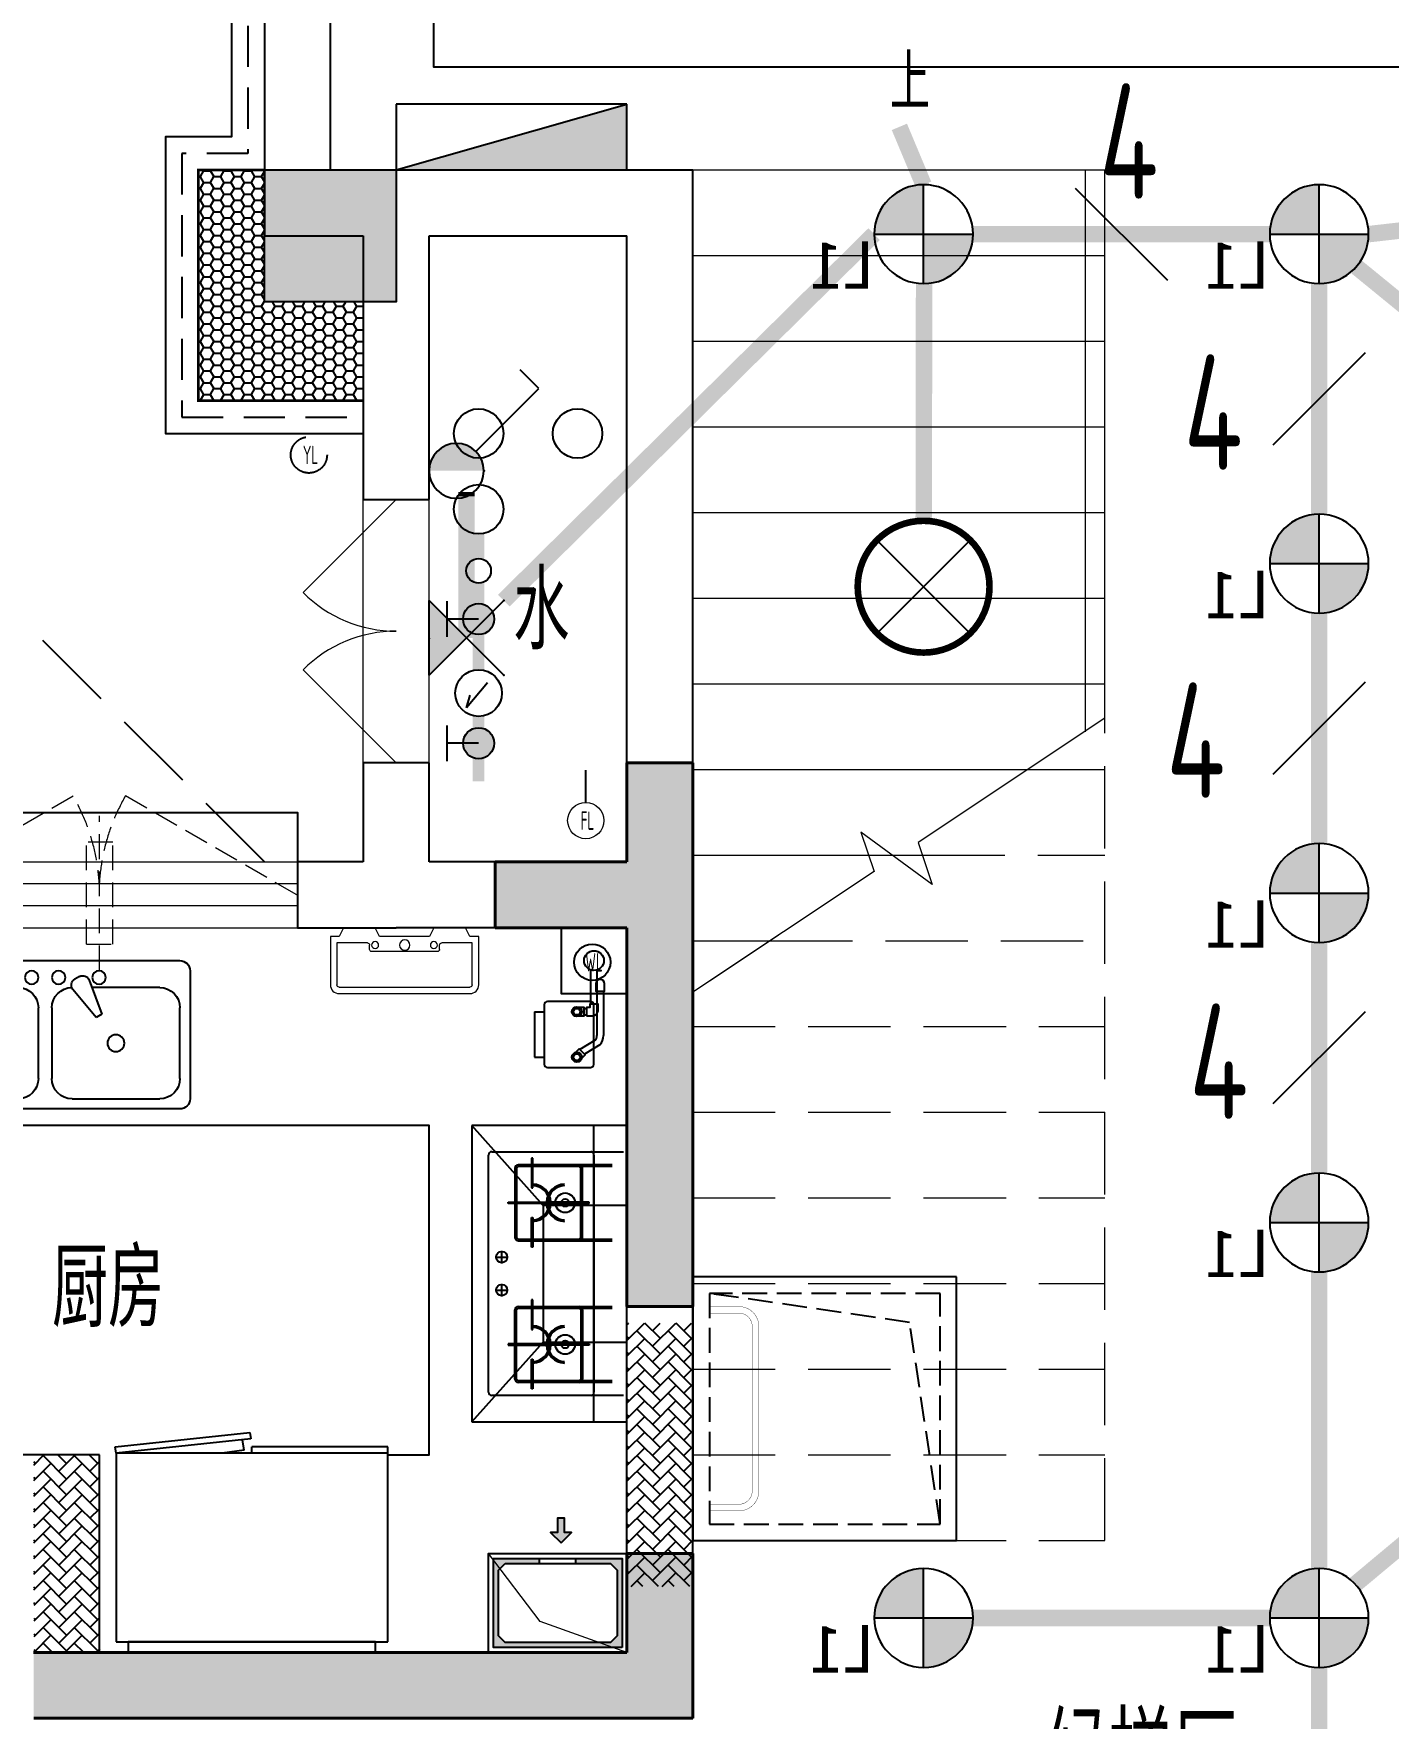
# Model space of a CAD drawing. Extents: x 3753737 to 4713801, y -857380 to 24339.
# Drawn here: x 4503449 to 4507558, y -704234 to -699120 of the extents above; entities that cross this region are included whole.
import ezdxf
from ezdxf.enums import TextEntityAlignment as Align

# ---------------------------------------------------------------- set-up
doc = ezdxf.new("R2010")
doc.units = 0
doc.header["$LTSCALE"] = 1000
doc.header["$MEASUREMENT"] = 0
for name, pattern in [('#P_--_20B1_001_t3$0$DASH', [0.35, 0.25, -0.1]), ('__DASH', [0.35, 0.25, -0.1]), ('DASH', [0.35, 0.25, -0.1]), ('HIDDEN', [0.375, 0.25, -0.125])]:
    doc.linetypes.add(name, pattern=pattern)
doc.layers.get('0').update_dxf_attribs({"linetype": 'CONTINUOUS'})
for name, color, linetype in [('!!电气', 1, 'CONTINUOUS'), ('A-标注', 1, 'CONTINUOUS'), ('AH-FURNITURE', 1, 'CONTINUOUS'), ('DIM-照明', 7, 'CONTINUOUS'), ('E-天花灯具', 92, 'CONTINUOUS'), ('E-天花辅助2', 54, 'CONTINUOUS'), ('EQUIP-照明', 3, 'CONTINUOUS'), ('EQUIP_消火栓', 7, 'CONTINUOUS'), ('IP-bath&kitchen-JOHNSON', 4, 'CONTINUOUS'), ('LVTRY', 252, 'CONTINUOUS'), ('TEL_TEXT', 7, 'CONTINUOUS'), ('VPIPE-中水', 122, 'CONTINUOUS'), ('VPIPE-凝结', 150, 'CONTINUOUS'), ('VPIPE-消防', 1, 'TG_X'), ('VPIPE-给水', 3, 'TG_J'), ('VPIPE-雨水', 4, 'DASH'), ('WALL', 252, 'CONTINUOUS'), ('WIRE-照明', 2, 'CONTINUOUS'), ('保温', 6, 'CONTINUOUS'), ('卫生间', 6, 'CONTINUOUS'), ('建筑-排气道', 252, 'CONTINUOUS'), ('污水', 3, 'CONTINUOUS'), ('看线', 185, 'CONTINUOUS'), ('立面-看线', 251, 'CONTINUOUS'), ('给水', 4, 'CONTINUOUS')]:
    doc.layers.add(name, color=color, linetype=linetype)
for name, color, linetype, lineweight in [('COLUMN', 252, 'CONTINUOUS', 40), ('DIM_SYMB', 252, 'CONTINUOUS', 20), ('PUB_HATCH', 8, 'CONTINUOUS', 9), ('PUB_TEXT', 7, 'CONTINUOUS', 20), ('STAIR', 252, 'CONTINUOUS', 20), ('VPIPE-废水', 31, 'TG_F', 18), ('WINDOW', 146, 'CONTINUOUS', 20), ('平面-空调室内机', 176, 'CONTINUOUS', 9), ('平面-空调预留孔', 252, 'CONTINUOUS', 15), ('立面-洞口示意', 252, 'CONTINUOUS', 13)]:
    doc.layers.add(name, color=color, linetype=linetype, lineweight=lineweight)
doc.styles.add('_TCH_DIM', font='SIMPLEX', dxfattribs={"bigfont": 'GBCBIG'})
doc.styles.add('_TEL_DIM', font='SIMPLEX', dxfattribs={"width": 0.8, "height": 3.5, "bigfont": 'HZTXT'})
doc.styles.add('DIM_FONT', font='SIMPLEX', dxfattribs={"width": 0.7, "bigfont": 'GBCBIG'})
doc.styles.get("Standard").update_dxf_attribs({"font": 'gbenor.shx', "bigfont": 'gbcbig.shx'})
doc.styles.add('TG_LINETYPE', font='SIMPLEX', dxfattribs={"width": 0.8, "height": 3, "bigfont": 'HZTXT'})
doc.styles.add('黑体', font='simhei.ttf')
doc.linetypes.add('LED', pattern='A,0.5,-0.2,["LED",Standard,S=0.2,R=0,X=-0.2,Y=-0.1],-0.2', length=0.9)
doc.linetypes.add('TG_F', pattern='A,2,-0.3,["F",TG_LINETYPE,S=0.1,R=0,X=-0.23,Y=-0.15],0', length=2.3)
doc.linetypes.add('TG_J', pattern='A,2,-0.22,["J",TG_LINETYPE,S=0.1,R=0,X=-0.18,Y=-0.15],0', length=2.22)
doc.linetypes.add('TG_X', pattern='A,4,-0.3,["X",TG_LINETYPE,S=0.1,R=0,X=-0.23,Y=-0.15],0', length=4.3)
pattern_1 = [(45, (0, 0), (0, 47.4157523), [100.584, -33.528]), (135, (23.708, 23.708), (3e-15, 47.4157523), [100.584, -33.528])]

# ---------------------------------------------------------------- blocks, each defined once
blk = doc.blocks.new('A$C148B7D8E')
at = {"layer": '卫生间', "color": 252, "linetype": 'DASH'}
blk.add_line((15200, 9900), (16100, 10800), dxfattribs=at)
blk = doc.blocks.new('rtyg7uyhg')
at = {"layer": 'LVTRY'}
for p, q in [((193590.3, 45458.1), (193590.3, 45069.5)), ((194234.6, 45488.8), (193621, 45488.8)), ((194265.3, 45069.5), (194265.3, 45458.1)), ((193682.3, 45407), (193887.8, 45407)), ((193896.4, 45429.9), (193857.6, 45326.3)), ((193925.8, 45440.4), (193940.1, 45432.2)), ((194111.9, 45407), (194173.3, 45407)), ((193875.3, 45316), (193945.6, 45401.5)), ((193621, 45130.8), (193621, 45345.6)), ((193857.6, 45326.3), (193875.3, 45316)), ((194009.6, 45345.6), (194009.6, 45130.8)), ((194050.5, 45130.8), (194050.5, 45345.6)), ((194234.6, 45345.6), (194234.6, 45130.8)), ((193948.3, 45069.5), (193682.3, 45069.5)), ((194173.3, 45069.5), (194111.9, 45069.5)), ((193621, 45038.8), (194234.6, 45038.8))]:
    blk.add_line(p, q, dxfattribs=at)
for centre, radius in [((193866.4, 45437.7), 20.5), ((193989.2, 45437.7), 20.5), ((194071, 45437.7), 20.5), ((193815.3, 45238.2), 25.6), ((194137.5, 45238.2), 25.6)]:
    blk.add_circle(centre, radius, dxfattribs=at)
for centre, radius, start, end in [((193621, 45458.1), 30.7, 90, 180), ((194234.6, 45458.1), 30.7, 360, 90), ((193682.3, 45345.6), 61.4, 90, 180), ((193915.6, 45422.7), 20.5, 60, 159.4623), ((193929.8, 45414.5), 20.5, 320.5377, 60), ((193948.3, 45345.6), 61.4, 360, 90), ((194111.9, 45345.6), 61.4, 90, 180), ((194173.3, 45345.6), 61.4, 360, 90), ((193682.3, 45130.8), 61.4, 180, 270), ((193948.3, 45130.8), 61.4, 270, 360), ((194111.9, 45130.8), 61.4, 180, 270), ((194173.3, 45130.8), 61.4, 270, 360), ((193621, 45069.5), 30.7, 180, 270), ((194234.6, 45069.5), 30.7, 270, 360)]:
    blk.add_arc(centre, radius, start, end, dxfattribs=at)
at = {"layer": 'LVTRY', "style": 'DIM_FONT', "width": 0.8, "flags": 9}
for tag in ['YSIZE', 'XSIZE']:
    blk.add_attdef(tag, (193927.8, 45487.8), '', height=0.5, rotation=90, dxfattribs=at)
blk = doc.blocks.new('A$C60D053AF')
at = {"layer": 'AH-FURNITURE', "color": 8}
for p, q in [((232.5, -90), (128.3, -90)), ((192.5, -71), (327.6, -71)), ((192.5, -91), (327.6, -91)), ((341.7, -96.9), (370, -143.2)), ((355.9, -82.7), (384.2, -129)), ((232.5, -110), (128.3, -110)), ((245, -129.5), (245, -122.5)), ((265, -129.5), (265, -122.5)), ((255, -281), (255, -251)), ((393, -281), (393, -251)), ((255, -281), (393, -281))]:
    blk.add_line(p, q, dxfattribs=at)
for points in [[(170, -68, 1), (170, -94), (192.5, -94), (192.5, -68)], [(234, -251), (414, -251, 0.414214), (424, -241), (424, -111, 0.414214), (414, -101), (234, -101, 0.414214), (224, -111), (224, -241, 0.414214)], [(268, -122.5), (268, -107, 0.414214), (248, -87), (232.5, -87), (232.5, -113), (242, -113), (242, -122.5)], [(242, -152, 1), (268, -152), (268, -129.5), (242, -129.5)], [(383.8, -161.2, 1), (402.2, -142.8), (386.3, -126.9), (367.9, -145.3)]]:
    blk.add_lwpolyline(points, format="xyb", close=True, dxfattribs=at)
for centre, radius in [((100, -100), 30), ((255, -152), 15), ((255, -152), 10), ((393, -152), 15), ((393, -152), 10)]:
    blk.add_circle(centre, radius, dxfattribs=at)
for radius in [40, 20]:
    blk.add_arc((327.6, -111), radius, 45, 90, dxfattribs=at)
blk = doc.blocks.new('A-Kitchen-7')
at = {"layer": 'LVTRY'}
for p, q in [((-518.7, 779.7), (-7.2, 834.3)), ((-7.2, 834.3), (-3.6, 810.6)), ((-515, 756), (-518.7, 779.7)), ((-3.6, 810.6), (-515, 756)), ((-29.1, 767), (-35.2, 806.4)), ((515, 780), (0, 780)), ((0, 756), (0, 780)), ((515, 756), (515, 780)), ((515, 756), (-515, 756)), ((-515, 756), (-515, 40)), ((-485.6, 760.5), (-484.9, 756)), ((-29.1, 767), (-112.1, 756)), ((515, 40), (515, 756)), ((-515, 40), (515, 40))]:
    blk.add_line(p, q, dxfattribs=at)
blk.add_lwpolyline([(-468.9, 40), (-468.9, 0), (468.9, 0), (468.9, 40)], close=True, dxfattribs=at)
blk = doc.blocks.new('FRSDFDGDGDRGDR')
at = {"layer": '平面-空调预留孔', "color": 252}
for p, q in [((699612.3, 775044), (699612.3, 775441.2)), ((699618.9, 775447.8), (699746.3, 775447.8)), ((699746.3, 775447.8), (699746.3, 775355.4)), ((699719.9, 775342.2), (699719.9, 775143)), ((699726.5, 775348.8), (699739.7, 775348.8)), ((699726.5, 775136.4), (699739.7, 775136.4)), ((699746.3, 775129.8), (699746.3, 775037.4)), ((699746.3, 775037.4), (699618.9, 775037.4))]:
    blk.add_line(p, q, dxfattribs=at)
blk.add_lwpolyline([(699766.1, 775166.7), (699792.5, 775153.5), (699792.5, 775057.2), (699766.1, 775044), (699766.1, 775017.6), (699618.9, 775017.6, -0.414214), (699592.5, 775044), (699592.5, 775441.2, -0.414214), (699618.9, 775467.6), (699766.1, 775467.6), (699766.1, 775441.2), (699792.5, 775428), (699792.5, 775331.6), (699766.1, 775318.4)], format="xyb", close=True, dxfattribs=at)
for centre, radius in [((699739.7, 775331.6), 10.6), ((699739.7, 775243.2), 15.8), ((699739.7, 775153.5), 10.6)]:
    blk.add_circle(centre, radius, dxfattribs=at)
for centre, start, end in [((699618.9, 775441.2), 90, 180), ((699726.5, 775342.2), 90, 180), ((699739.7, 775355.4), 270, 360), ((699726.5, 775143), 180, 270), ((699739.7, 775129.8), 0, 90), ((699618.9, 775044), 180, 270)]:
    blk.add_arc(centre, 6.6, start, end, dxfattribs=at)
blk = doc.blocks.new('*U136')
h = blk.add_hatch(color=5)
h.set_gradient(color1=(0, 0, 255), rotation=180, tint=1)
h.paths.add_polyline_path([(0, 0), (-6.35, -6.35), (-6.35, -2.159), (-15, -2.159), (-15, 2.159), (-6.35, 2.159), (-6.35, 6.35)])
at = {"color": 0, "linetype": 'Continuous'}
blk.add_lwpolyline([(0, 0), (-6.35, -6.35), (-6.35, -2.159), (-15, -2.159), (-15, 2.159), (-6.35, 2.159), (-6.35, 6.35)], close=True, dxfattribs=at)
blk = doc.blocks.new('GDGDRGDRGRD')
at = {"layer": 'PUB_HATCH'}
blk.add_hatch(color=252, dxfattribs=at).paths.add_polyline_path([(430319.8, 370173.6), (430319.8, 370443.6), (430179.8, 370443.6), (430179.8, 370428.6), (430284.8, 370428.6), (430304.8, 370408.6), (430304.8, 370208.6), (430284.8, 370188.6), (429964.8, 370188.6), (429944.8, 370208.6), (429944.8, 370408.6), (429964.8, 370428.6), (430069.8, 370428.6), (430069.8, 370443.6), (429929.8, 370443.6), (429929.8, 370173.6)])
at = {"layer": 'LVTRY', "color": 251}
for p, q in [((430080.5, 371515.4), (429864.6, 371758.3)), ((430334.8, 371758.3), (429864.6, 371758.3)), ((429864.6, 371758.3), (429864.6, 370858.3)), ((430234.8, 370858.3), (430234.8, 371758.3)), ((430334.8, 371515.4), (430080.5, 371515.4)), ((430080.5, 371515.4), (430080.5, 371100.3)), ((429864.6, 370858.3), (430080.5, 371100.3)), ((430080.5, 371100.3), (430334.8, 371100.3)), ((429864.6, 370858.3), (430334.8, 370858.3))]:
    blk.add_line(p, q, dxfattribs=at)
at = {"layer": 'LVTRY'}
for p, q in [((429914.8, 370948.3), (429914.8, 371668.3)), ((429924.8, 371678.3), (430324.8, 371678.3)), ((430289.8, 371638.3), (430004.8, 371638.3)), ((430289.8, 371633.3), (430004.8, 371633.3)), ((430045.1, 371658.3), (430045.1, 371568.3)), ((430049.6, 371658.3), (430045.1, 371658.3)), ((430049.6, 371568.3), (430049.6, 371658.3)), ((430234.8, 371668.3), (430234.8, 370948.3)), ((429994.8, 371628.3), (429994.8, 371418.3)), ((429999.8, 371628.3), (429999.8, 371418.3)), ((430194.8, 371418.3), (430194.8, 371628.3)), ((430199.8, 371418.3), (430199.8, 371628.3)), ((430045.1, 371568.3), (430049.6, 371568.3)), ((429974.8, 371525.6), (430102.3, 371525.6)), ((429974.8, 371521.1), (429974.8, 371525.6)), ((430102.3, 371521.1), (429974.8, 371521.1)), ((430045.1, 371388.3), (430045.1, 371478.3)), ((430045.1, 371478.3), (430049.6, 371478.3)), ((430049.6, 371478.3), (430049.6, 371388.3)), ((430219.8, 371525.6), (430092.3, 371525.6)), ((430092.3, 371525.6), (430092.3, 371521.1)), ((430092.3, 371521.1), (430219.8, 371521.1)), ((430102.3, 371525.6), (430102.3, 371521.1)), ((430219.8, 371521.1), (430219.8, 371525.6)), ((430234.8, 371100.3), (430234.8, 371515.4)), ((429954.8, 371338.9), (429954.8, 371377.7)), ((430004.8, 371413.3), (430289.8, 371413.3)), ((430004.8, 371408.3), (430289.8, 371408.3)), ((430049.6, 371388.3), (430045.1, 371388.3)), ((429935.4, 371358.3), (429974.2, 371358.3)), ((429954.8, 371238.9), (429954.8, 371277.7)), ((429935.4, 371258.3), (429974.2, 371258.3)), ((430045.1, 371228.3), (430045.1, 371138.3)), ((430049.6, 371228.3), (430045.1, 371228.3)), ((430049.6, 371138.3), (430049.6, 371228.3)), ((429994.8, 370988.3), (429994.8, 371198.3)), ((429999.8, 370988.3), (429999.8, 371198.3)), ((430004.8, 371208.3), (430289.8, 371208.3)), ((430004.8, 371203.3), (430289.8, 371203.3)), ((430194.8, 371198.3), (430194.8, 370988.3)), ((430199.8, 371198.3), (430199.8, 370988.3)), ((430045.1, 371138.3), (430049.6, 371138.3)), ((430102.3, 371095.6), (429974.8, 371095.6)), ((429974.8, 371095.6), (429974.8, 371091.1)), ((429974.8, 371091.1), (430102.3, 371091.1)), ((430092.3, 371091.1), (430092.3, 371095.6)), ((430092.3, 371095.6), (430219.8, 371095.6)), ((430219.8, 371091.1), (430092.3, 371091.1)), ((430102.3, 371091.1), (430102.3, 371095.6)), ((430219.8, 371095.6), (430219.8, 371091.1)), ((430045.1, 370958.3), (430045.1, 371048.3)), ((430045.1, 371048.3), (430049.6, 371048.3)), ((430049.6, 371048.3), (430049.6, 370958.3)), ((430289.8, 370983.3), (430004.8, 370983.3)), ((430289.8, 370978.3), (430004.8, 370978.3)), ((430324.8, 370938.3), (429924.8, 370938.3)), ((430049.6, 370958.3), (430045.1, 370958.3))]:
    blk.add_line(p, q, dxfattribs=at)
at = {"layer": 'LVTRY', "color": 252}
for p, q in [((430069.8, 370428.6), (430069.8, 370443.6)), ((430179.8, 370428.6), (430179.8, 370443.6))]:
    blk.add_line(p, q, dxfattribs=at)
at = {"layer": 'LVTRY'}
blk.add_lwpolyline([(429608.8, 370758.3), (429734.8, 370758.3), (429734.8, 371758.3), (427634.8, 371758.3)], dxfattribs=at)
at = {"layer": 'LVTRY', "color": 252}
for points in [[(430334.8, 370158.6), (429914.8, 370158.6), (429914.8, 370458.6), (430334.8, 370458.6)], [(430319.8, 370173.6), (429929.8, 370173.6), (429929.8, 370443.6), (430319.8, 370443.6)], [(429964.8, 370428.6), (430284.8, 370428.6), (430304.8, 370408.6), (430304.8, 370208.6), (430284.8, 370188.6), (429964.8, 370188.6), (429944.8, 370208.6), (429944.8, 370408.6), (429964.8, 370428.6)]]:
    blk.add_lwpolyline(points, close=True, dxfattribs=at)
at = {"layer": 'LVTRY'}
for centre, radius in [((430147.3, 371523.3), 29.7), ((430147.3, 371523.3), 11.7), ((429954.8, 371358.3), 17), ((429954.8, 371258.3), 17), ((430147.3, 371093.3), 29.7), ((430147.3, 371093.3), 11.7)]:
    blk.add_circle(centre, radius, dxfattribs=at)
for centre, radius, start, end in [((429924.8, 371668.3), 10, 90, 180), ((430004.8, 371628.3), 10, 90, 180), ((430004.8, 371628.3), 5, 90, 180), ((430189.8, 371628.3), 10, 0, 90), ((430189.8, 371628.3), 5, 0, 90), ((430224.8, 371668.3), 10, 0, 90), ((430047.3, 371523.3), 56.7, 2.2742, 87.7258), ((430147.3, 371523.3), 56.7, 92.2742, 177.7258), ((430047.3, 371523.3), 52.2, 2.4704, 87.5296), ((430147.3, 371523.3), 52.2, 92.4704, 177.5296), ((430047.3, 371523.3), 56.7, 272.2742, 357.7258), ((430047.3, 371523.3), 52.2, 272.4704, 357.5296), ((430147.3, 371523.3), 56.7, 182.2742, 267.7258), ((430147.3, 371523.3), 52.2, 182.4704, 267.5296), ((430004.8, 371418.3), 10, 180, 270), ((430004.8, 371418.3), 5, 180, 270), ((430189.8, 371418.3), 5, 270, 0), ((430189.8, 371418.3), 10, 270, 0), ((430004.8, 371198.3), 10, 90, 180), ((430004.8, 371198.3), 5, 90, 180), ((430189.8, 371198.3), 10, 0, 90), ((430189.8, 371198.3), 5, 0, 90), ((430047.3, 371093.3), 56.7, 2.2742, 87.7258), ((430047.3, 371093.3), 52.2, 2.4704, 87.5296), ((430147.3, 371093.3), 56.7, 92.2742, 177.7258), ((430147.3, 371093.3), 52.2, 92.4704, 177.5296), ((430047.3, 371093.3), 56.7, 272.2742, 357.7258), ((430047.3, 371093.3), 52.2, 272.4704, 357.5296), ((430147.3, 371093.3), 56.7, 182.2742, 267.7258), ((430147.3, 371093.3), 52.2, 182.4704, 267.5296), ((430004.8, 370988.3), 10, 180, 270), ((430004.8, 370988.3), 5, 180, 270), ((430189.8, 370988.3), 5, 270, 0), ((430189.8, 370988.3), 10, 270, 0), ((429924.8, 370948.3), 10, 180, 270), ((430224.8, 370948.3), 10, 270, 0)]:
    blk.add_arc(centre, radius, start, end, dxfattribs=at)
at = {"layer": '立面-洞口示意', "color": 252}
blk.add_lwpolyline([(430334.8, 370158.6), (430071.3, 370252.5), (429914.8, 370458.6)], dxfattribs=at)
at = {"xscale": -1, "rotation": 270}
blk.add_blockref('FRSDFDGDGDRGDR', (-345582.7, -327434.2), dxfattribs=at)
at = {"xscale": -1}
blk.add_blockref('rtyg7uyhg', (622599.6, 326769.5), dxfattribs=at)
at = {"rotation": 270}
blk.add_blockref('A$C60D053AF', (430334.8, 372358.3), dxfattribs=at)
at = {"layer": 'LVTRY', "color": 1, "extrusion": (0, 0, -1), "xscale": -0.7999999999883585, "yscale": 0.7999999999883585, "zscale": -0.7999999999883585}
blk.add_blockref('A-Kitchen-7', (-429196.8, 370158.6), dxfattribs=at)
at = {"layer": '建筑-排气道', "xscale": -5, "yscale": 5, "zscale": 5, "rotation": 90}
blk.add_blockref('*U136', (430134.7, 370490.9), dxfattribs=at)
blk = doc.blocks.new('GFDGFSDFGD')
at = {"layer": 'PUB_HATCH'}
for points in [[(456616.6, 374623.7), (456616.6, 373473.7), (456816.6, 373473.7), (456816.6, 375123.7), (456616.6, 375123.7), (456616.6, 374823.7), (456216.6, 374823.7), (456216.6, 374623.7)], [(454816.4, 372423.2), (454816.6, 372224), (456816.6, 372224), (456816.6, 372724), (456616.6, 372724), (456616.6, 372424), (455016.6, 372424)]]:
    blk.add_hatch(color=256, dxfattribs=at).paths.add_polyline_path(points)
at = {"layer": 'COLUMN', "color": 252}
for p, q in [((456816.6, 375123.7), (456616.6, 375123.7)), ((456616.6, 375123.7), (456616.6, 374823.7)), ((456816.6, 373473.7), (456816.6, 375123.7)), ((456616.6, 374823.7), (456216.6, 374823.7)), ((456216.6, 374823.7), (456216.6, 374623.7)), ((456216.6, 374623.7), (456616.6, 374623.7)), ((456616.6, 374623.7), (456616.6, 373473.7)), ((456616.6, 373473.7), (456816.6, 373473.7)), ((456816.6, 372724), (456616.6, 372724)), ((456616.6, 372724), (456616.6, 372424)), ((456816.6, 372224), (456816.6, 372724)), ((455016.6, 372424), (454816.4, 372423.2)), ((456616.6, 372424), (455016.6, 372424)), ((454816.6, 372224), (456816.6, 372224))]:
    blk.add_line(p, q, dxfattribs=at)
blk = doc.blocks.new('GDFGDGRD')
at = {"layer": '保温', "linetype": 'ByBlock', "ltscale": 10}
h = blk.add_hatch(dxfattribs=at)
h.set_pattern_fill('AR-HBONE', color=251, scale=55)
h.set_pattern_definition(pattern_1)
h.paths.add_polyline_path([(434616.6, 372623.9), (434416.6, 372623.9), (434416.5, 373423.7), (434616.5, 373423.7)])
h = blk.add_hatch(dxfattribs=at)
h.set_pattern_fill('AR-HBONE', color=251, scale=55)
h.set_pattern_definition(pattern_1)
h.paths.add_polyline_path([(436215.3, 372423.6), (436216.6, 373023.7), (436416.6, 373023.7), (436415.3, 372423.6)])
blk = doc.blocks.new('A$C2705576B')
at = {"layer": '给水'}
h = blk.add_hatch(color=252, dxfattribs=at)
edge = h.paths.add_edge_path()
edge.add_arc((417.5, -1741.2), 47.2, 0, 360)
h = blk.add_hatch(color=252, dxfattribs=at)
edge = h.paths.add_edge_path()
edge.add_arc((794.7, -1741.2), 47.2, 0, 360)
at = {"layer": '给水', "color": 252}
for p, q in [((363.1, -1645.4), (471.8, -1645.4)), ((417.5, -1741.2), (417.5, -1645.4)), ((740.3, -1645.4), (849, -1645.4)), ((794.7, -1741.2), (794.7, -1645.4)), ((601.1, -1768.1), (525.3, -1704.3)), ((525.3, -1704.3), (564, -1715))]:
    blk.add_line(p, q, dxfattribs=at)
at = {"layer": '给水', "color": 252, "const_width": 35.4}
for points in [[(499.1, -1741.2), (302.5, -1741.2)], [(903.5, -1741.2), (640.6, -1741.2)], [(1052.8, -1741.2), (978.5, -1741.2)]]:
    blk.add_lwpolyline(points, dxfattribs=at)
at = {"layer": '给水', "color": 252}
for centre, radius in [((569.8, -1741.2), 70.8), ((417.5, -1741.2), 47.2), ((794.7, -1741.2), 47.2), ((941, -1741.2), 37.5)]:
    blk.add_circle(centre, radius, dxfattribs=at)
blk = doc.blocks.new('dongkong')
at = {"layer": '平面-空调预留孔', "color": 8, "linetype": 'HIDDEN', "ltscale": 0.3}
for p, q in [((-603796, 210899.9), (-603796, 210431.5)), ((-603836, 210821), (-603836, 210510.8)), ((-603836, 210821), (-603756, 210821)), ((-603756, 210821), (-603756, 210510.8))]:
    blk.add_line(p, q, dxfattribs=at)
blk.add_lwpolyline([(-603756, 210510.8), (-603836, 210510.8)], dxfattribs=at)
blk = doc.blocks.new('$TwtSys$00000434')
at = {"color": 252}
for p, q in [((-0.5, 0.5), (-0.5, -0.5)), ((-0.5, -0.5), (0.5, 0.5)), ((0.5, 0.5), (-0.5, 0.5)), ((0.5, -0.5), (0.5, 0.5)), ((-0.5, -0.5), (0.5, -0.5))]:
    blk.add_line(p, q, dxfattribs=at)
blk.add_solid([(0.5, -0.5), (0.5, 0.5), (-0.5, -0.5)], dxfattribs=at)
blk = doc.blocks.new('A$C028C60F5')
at = {"color": 252}
blk.add_lwpolyline([(400, 0), (0, 0), (0, -400), (400, -400)], close=True, dxfattribs=at)
at = {"layer": 'PUB_HATCH', "color": 252}
blk.add_solid([(0, -400), (400, -400), (0, 0), (400, 0)], dxfattribs=at)
blk = doc.blocks.new('A$C3EFA6995')
for p in [(9700, 100), (9700, -2400), (15900, -2400)]:
    blk.add_blockref('A$C028C60F5', p)
at = {"xscale": -1}
blk.add_blockref('A$C028C60F5', (16300, 100), dxfattribs=at)
blk = doc.blocks.new('$DorLib2D$00000116')
at = {"color": 0}
for p, q in [((-0.5, 0), (-0.1464, 0.3536)), ((0.5, 0), (0.1464, 0.3536))]:
    blk.add_line(p, q, dxfattribs=at)
for centre, start, end in [((-0.5, 0), 0, 45), ((0.5, 0), 135, 180)]:
    blk.add_arc(centre, 0.5, start, end, dxfattribs=at)
blk = doc.blocks.new('$WINLIB2D$00000001')
at = {"color": 0}
for points in [[(-0.5, 0.5), (-0.5, -0.5)], [(-0.5, 0.5), (0.5, 0.5)], [(0.5, -0.5), (0.5, 0.5)], [(0.5, 0.1667), (-0.5, 0.1667)], [(0.5, -0.1667), (-0.5, -0.1667)], [(-0.5, -0.5), (0.5, -0.5)]]:
    blk.add_lwpolyline(points, dxfattribs=at)
blk = doc.blocks.new('A$C5F341E43')
at = {"layer": '立面-看线'}
h = blk.add_hatch(dxfattribs=at)
h.set_pattern_fill('HONEY', color=252, scale=13)
h.set_pattern_definition([(0, (-420616.579, -519916.725), (30.95625, 17.872595), [20.6375, -41.275]), (120, (-420616.579, -519916.725), (-30.9562463, 17.8726014), [20.6375, -41.275]), (60, (-420616.579, -519916.725), (3.7e-06, 35.7451964), [-41.275, 20.6375])])
h.paths.add_polyline_path([(35200, 12700), (34900, 12700), (34900, 13100), (34700.6, 13100), (34700.6, 12400), (35200, 12400)])
at = {"color": 252, "const_width": 8}
blk.add_lwpolyline([(34900, 13100), (34700, 13100), (34700, 12400), (35200, 12400)], dxfattribs=at)
at = {"color": 252}
blk.add_lwpolyline([(37000, 9740), (36200, 9740), (36200, 8940), (37000, 8940)], close=True, dxfattribs=at)
at = {"color": 252, "linetype": '__DASH', "ltscale": 0.3}
blk.add_lwpolyline([(36950, 9690), (36250, 9690), (36250, 8990), (36950, 8990)], close=True, dxfattribs=at)
blk.add_lwpolyline([(36950, 8990), (36857.5, 9602.1), (36250, 9690)], dxfattribs=at)
at = {"color": 252, "linetype": '__DASH', "ltscale": 0.2, "const_width": 1}
for points in [[(36250, 9650), (36340, 9650, -0.414214), (36400, 9590), (36400, 9090, -0.414214), (36340, 9030), (36250, 9030)], [(36250, 9630), (36340, 9630, -0.414214), (36380, 9590), (36380, 9090, -0.414214), (36340, 9050), (36250, 9050)]]:
    blk.add_lwpolyline(points, format="xyb", dxfattribs=at)
at = {"layer": 'DIM_SYMB', "color": 252}
blk.add_lwpolyline([(36850, 13230, 0, 0, 0), (36850, 11430, 40, 0, 0), (36850, 11280, 0, 0, 0)], format="xyseb", dxfattribs=at)
at = {"layer": 'IP-bath&kitchen-JOHNSON', "color": 252}
blk.add_lwpolyline([(35800, 10800), (35800, 10600), (36000, 10600)], dxfattribs=at)
at = {"layer": 'STAIR', "color": 252}
for p, q in [((36200, 10604), (36200, 13100)), ((36200, 13100), (37450, 13100)), ((37390, 13100), (37390, 11394.4)), ((37450, 11436), (37450, 13100)), ((36200, 12840), (37450, 12840)), ((36200, 12580), (37450, 12580)), ((36200, 12320), (37450, 12320)), ((36200, 12060), (37450, 12060)), ((36200, 11800), (37450, 11800)), ((36200, 11540), (37450, 11540)), ((37450, 11436), (36883.2, 11058.7)), ((36200, 11280), (37215.6, 11280)), ((36926.3, 10930.8), (36709.7, 11090.2)), ((36709.7, 11090.2), (36750.2, 10970.2)), ((36883.2, 11058.7), (36926.3, 10930.8)), ((36200, 11020), (36733.4, 11020)), ((36805.1, 11020), (36896.2, 11020)), ((36750.2, 10970.2), (36200, 10604)), ((36200, 10760), (36434.4, 10760))]:
    blk.add_line(p, q, dxfattribs=at)
at = {"layer": 'STAIR', "color": 252, "linetype": '#P_--_20B1_001_t3$0$DASH'}
for p, q in [((37450, 11436), (36883.2, 11058.7)), ((37450, 8940), (37450, 11436)), ((37215.6, 11280), (37450, 11280)), ((36926.3, 10930.8), (36709.7, 11090.2)), ((36709.7, 11090.2), (36750.2, 10970.2)), ((36883.2, 11058.7), (36926.3, 10930.8)), ((36733.4, 11020), (36805.1, 11020)), ((36896.2, 11020), (37450, 11020)), ((36750.2, 10970.2), (36200, 10604)), ((36434.4, 10760), (37450, 10760)), ((36200, 8940), (36200, 10604)), ((36200, 10500), (37450, 10500)), ((36200, 10240), (37450, 10240)), ((36200, 9980), (37450, 9980)), ((36200, 9720), (37450, 9720)), ((36200, 9460), (37450, 9460)), ((36200, 9200), (37450, 9200)), ((36200, 8940), (37450, 8940))]:
    blk.add_line(p, q, dxfattribs=at)
at = {"layer": 'VPIPE-中水', "color": 252, "linetype": 'Continuous'}
blk.add_circle((35894.8, 10695), 55, dxfattribs=at)
at = {"layer": 'VPIPE-凝结', "color": 252}
blk.add_line((35875, 11180), (35875, 11278), dxfattribs=at)
at = {"layer": 'VPIPE-废水', "color": 252}
blk.add_circle((35875, 11125), 55, dxfattribs=at)
at = {"layer": 'VPIPE-消防', "color": 252, "linetype": 'Continuous'}
blk.add_circle((35850, 12300), 75, dxfattribs=at)
at = {"layer": 'VPIPE-给水', "color": 252, "linetype": 'Continuous'}
for centre in [(35550, 12300), (35550, 12070)]:
    blk.add_circle(centre, 75, dxfattribs=at)
at = {"layer": 'VPIPE-雨水', "color": 252}
blk.add_circle((35035, 12235), 55, dxfattribs=at)
at = {"layer": 'WALL', "color": 252}
for p, q in [((34900, 15600), (34900, 12900)), ((35100, 15400), (35100, 13100)), ((35100, 13100), (35300, 13100)), ((35300, 13100), (36200, 13100)), ((36200, 10900), (36200, 13100)), ((34900, 12900), (35200, 12900)), ((35200, 12900), (35200, 12100)), ((35400, 12100), (35400, 12900)), ((35400, 12900), (36000, 12900)), ((36000, 11000), (36000, 12900)), ((35200, 12100), (35400, 12100)), ((35400, 11300), (35200, 11300)), ((35200, 11300), (35200, 11000)), ((35400, 11000), (35400, 11300)), ((35200, 11000), (35000, 11000)), ((35000, 11000), (35000, 10800)), ((36000, 11000), (35400, 11000)), ((36200, 8500), (36200, 10900)), ((35000, 10800), (35300, 10800)), ((36000, 10800), (35300, 10800)), ((36000, 8600), (36000, 10800)), ((34400, 9200), (34150, 9200)), ((34400, 8600), (34400, 9200)), ((35800, 8600), (34400, 8600)), ((36000, 8600), (35800, 8600)), ((36200, 8400), (36200, 8500))]:
    blk.add_line(p, q, dxfattribs=at)
at = {"layer": 'WINDOW', "color": 252}
for p, q in [((35200, 11300), (35200, 12100)), ((35400, 11300), (35400, 12100))]:
    blk.add_line(p, q, dxfattribs=at)
at = {"layer": 'WINDOW', "color": 252, "linetype": 'DASH', "ltscale": 0.3}
for points in [[(33800, 10900), (34319.6, 11200, -0.131652), (34400, 10900)], [(34998.1, 10900), (34478.5, 11200, 0.131652), (34398.1, 10900)]]:
    blk.add_lwpolyline(points, format="xyb", dxfattribs=at)
at = {"layer": '看线', "color": 252}
blk.add_lwpolyline([(35700.3, 15600), (35700.3, 15900), (34600.3, 15900), (34600.3, 14800), (34800, 14800), (34800, 13200), (34600, 13200), (34600, 12300), (35200, 12300)], dxfattribs=at)
at = {"layer": '看线', "color": 252, "linetype": 'HIDDEN', "ltscale": 0.5}
blk.add_lwpolyline([(35650.3, 15600), (35650.3, 15850), (34650.3, 15850), (34650.3, 14850), (34850, 14850), (34850, 13150), (34650, 13150), (34650, 12350), (35200, 12350)], dxfattribs=at)
at = {"layer": '看线', "color": 252, "ltscale": 0.5}
blk.add_lwpolyline([(33800, 11000), (33800, 11150), (35000, 11150), (35000, 11000)], dxfattribs=at)
at = {"color": 252, "xscale": -1}
for name, p in [('A$C148B7D8E', (50100, 1100)), ('A$C3EFA6995', (51200, 15500)), ('GDFGDGRD', (470616.6, -363823.7))]:
    blk.add_blockref(name, p, dxfattribs=at)
at = {"color": 252}
for name, p in [('GFDGFSDFGD', (-420616.6, -363823.7)), ('GDGDRGDRGRD', (-394334.8, -361558.3))]:
    blk.add_blockref(name, p, dxfattribs=at)
at = {"layer": 'EQUIP_消火栓', "color": 252, "xscale": 700, "yscale": 200, "zscale": 700}
blk.add_blockref('$TwtSys$00000434', (35650, 13200), dxfattribs=at)
at = {"layer": 'WINDOW', "color": 252}
for name, p, xscale, yscale, zscale, rotation in [('$DorLib2D$00000116', (35300, 11700), 800, 800, 800, 90.00000004947319), ('$WINLIB2D$00000001', (34400, 10900), -1200, 200, -1200, 179.9999999963346)]:
    blk.add_blockref(name, p, dxfattribs=dict(at, xscale=xscale, yscale=yscale, zscale=zscale, rotation=rotation))
at = {"layer": '平面-空调室内机', "color": 252, "ltscale": 0.3, "xscale": -1, "rotation": 180}
blk.add_blockref('dongkong', (638196, 221570.8), dxfattribs=at)
at = {"layer": '污水', "color": 252, "rotation": 90.00000000010901}
blk.add_blockref('A$C2705576B', (33808.8, 10942.2), dxfattribs=at)
at = {"layer": 'DIM_SYMB', "color": 7, "style": '_TCH_DIM'}
blk.add_text('上', height=168.8, dxfattribs=at).set_placement((36797.9, 13282.5))
at = {"layer": 'PUB_TEXT', "color": 252, "width": 0.6}
for s, p in [('YL', (35016.8, 12207)), ('FL', (35859.6, 11097)), ('WL', (35873.8, 10667))]:
    blk.add_text(s, height=56, dxfattribs=at).set_placement(p)
at = {"layer": 'PUB_TEXT', "color": 252}
for s, height, p in [('水', 236.3, (35655.2, 11644.8)), ('厨房', 236.31, (34255.5, 9587.7)), ('候梯厅', 270.07, (37266.3, 8144.4))]:
    blk.add_text(s, height=height, dxfattribs=at).set_placement(p)
blk = doc.blocks.new('$equip$00001154')
for p, q in [((0, 0.283), (0, -0.283)), ((0, 0.283), (0.566, -0.283)), ((0.566, 0.283), (0, -0.283))]:
    blk.add_line(p, q)
for p in [(0.566, 0.283), (0, 0.004), (0.283, 0), (0.566, -0.283)]:
    blk.add_point(p)
blk.add_solid([(0, -0.283), (0.283, 0), (0, 0.283)])
at = {"layer": 'TEL_TEXT', "style": '_TEL_DIM', "flags": 1}
blk.add_attdef('A', text='', height=0.00002, dxfattribs=at).set_placement((0, 0), align=Align.MIDDLE_CENTER)
blk = doc.blocks.new('$equip$00001213')
for p, q in [((0.147, 0.356), (0.625, 0.833)), ((0.625, 0.833), (0.766, 0.692))]:
    blk.add_line(p, q)
blk.add_circle((0, 0.208), 0.208)
for p in [(0, 0.417), (-0.208, 0.208), (0.208, 0.208), (0, 0)]:
    blk.add_point(p)
for points in [[(0.104, 0.389), (0.104, 0.028), (0, 0.417), (0, 0)], [(0.18, 0.313), (0.18, 0.104), (0.104, 0.389), (0.104, 0.028)], [(0.208, 0.208), (0.208, 0.208), (0.18, 0.313), (0.18, 0.104)]]:
    blk.add_solid(points)
at = {"flags": 9}
blk.add_attdef('A', (0, 0), '', height=0.00002, dxfattribs=at)
blk = doc.blocks.new('DFADS')
at = {"layer": 'A-标注'}
h = blk.add_hatch(color=251, dxfattribs=at)
h.paths.add_polyline_path([(3405.6, 358.33), (3411.6, 358.33, 0.414214), (3405.6, 364.33)])
h.paths.add_polyline_path([(3399.6, 358.33, 0.414214), (3405.6, 352.33), (3405.6, 358.33)])
at = {"layer": 'A-标注', "color": 92}
for p, q in [((3405.6, 352.33), (3405.6, 364.33)), ((3411.6, 358.33), (3399.6, 358.33))]:
    blk.add_line(p, q, dxfattribs=at)
blk.add_circle((3405.6, 358.33), 6, dxfattribs=at)
at = {"layer": 'A-标注', "color": 3, "style": '黑体'}
blk.add_text('L1', height=5.76, dxfattribs=at).set_placement((3411.58, 351.7))
blk = doc.blocks.new('$TelecSys$00000095')
blk.add_line((0.4, 0.4), (-0.4, -0.4))
at = {"width": 0.8}
blk.add_attdef('N', text='', height=1, dxfattribs=at).set_placement((-0.017, 1.056), align=Align.MIDDLE)
blk = doc.blocks.new('$equip$00002539')
for p, q in [((-0.354, 0.354), (0.354, -0.354)), ((0.354, 0.354), (-0.354, -0.354))]:
    blk.add_line(p, q)
at = {"const_width": 0.05}
blk.add_lwpolyline([(-0.5, 0, 1), (0.5, 0, 1), (-0.5, 0, 0.911406)], format="xyb", dxfattribs=at)
blk.add_circle((0, 0), 0.5)
for p in [(0, 0.5), (-0.5, 0), (0.5, 0), (0, -0.5)]:
    blk.add_point(p)
at = {"color": 7, "style": '_TEL_DIM', "flags": 1}
blk.add_attdef('A', text='', height=0.00002, dxfattribs=at).set_placement((0, 0), align=Align.MIDDLE_CENTER)

msp = doc.modelspace()

# ---------------------------------------------------------------- linework, layer by layer
at = {"layer": 'E-天花辅助2', "color": 6, "linetype": 'LED', "ltscale": 0.3}
msp.add_lwpolyline([(4510233.4, -697548.8), (4504664.3, -697548.8), (4504661.7, -699221.2), (4510230.8, -699221.2)], close=True, dxfattribs=at)
at = {"layer": 'WIRE-照明', "color": 2, "const_width": 50}
for points in [[(4506148.6, -699578.8), (4506075.1, -699403.1)], [(4507198.6, -699728.8), (4506298.6, -699728.8)]]:
    msp.add_lwpolyline(points, dxfattribs=at)
at = {"layer": 'WIRE-照明', "color": 2, "linetype": 'Continuous', "const_width": 50}
for points in [[(4507893.1, -699683.8), (4507498.6, -699728.8)], [(4505998.6, -699728.8), (4504874.9, -700841.1)], [(4508248.6, -700470.6), (4507461.4, -699827.6)], [(4506149, -700598.8), (4506150.1, -699878.8)], [(4507348.6, -700578.8), (4507348.6, -699878.8)], [(4507348.6, -701578.8), (4507348.6, -700878.8)], [(4507348.6, -702578.8), (4507348.6, -701878.8)], [(4507348.6, -703779.1), (4507348.6, -702878.8)], [(4507911.7, -703447.9), (4507458.2, -703826.6)], [(4507198.6, -703929.1), (4506298.6, -703929.1)], [(4507348.6, -704784.1), (4507348.6, -704079.1)]]:
    msp.add_lwpolyline(points, dxfattribs=at)
at = {"layer": 'WIRE-照明', "linetype": 'Continuous', "const_width": 50}
for points in [[(4504761.8, -700524.7), (4504761.8, -700511.2)], [(4504761.8, -700954.2), (4504761.8, -700524.7)]]:
    msp.add_lwpolyline(points, dxfattribs=at)

# ---------------------------------------------------------------- block references
at = {"layer": '!!电气'}
msp.add_blockref('A$C5F341E43', (4469248.6, -712633.8), dxfattribs=at)
at = {"layer": 'DIM-照明', "color": 2}
ref = msp.add_blockref('$TelecSys$00000095', (4506748.6, -699728.8), dxfattribs=dict(at, xscale=-350, yscale=350, zscale=350))
ref.add_attrib('N', '4', dxfattribs={"layer": '0', "color": 7, "height": 350, "width": 0.8}).set_placement((4506771.2, -699446), align=Align.MIDDLE)
ref = msp.add_blockref('$TelecSys$00000095', (4507348.6, -700228.8), dxfattribs=dict(at, xscale=-350, yscale=350, zscale=350, rotation=269.9999999999619))
ref.add_attrib('N', '4', dxfattribs={"layer": '0', "color": 7, "height": 350, "width": 0.8}).set_placement((4507027.1, -700268.9), align=Align.MIDDLE)
ref = msp.add_blockref('$TelecSys$00000095', (4507348.6, -701228.8), dxfattribs=dict(at, xscale=-350, yscale=350, zscale=350, rotation=270))
ref.add_attrib('N', '4', dxfattribs={"layer": '0', "color": 7, "height": 350, "width": 0.8}).set_placement((4506974.2, -701264.6), align=Align.MIDDLE)
ref = msp.add_blockref('$TelecSys$00000095', (4507348.6, -702228.8), dxfattribs=dict(at, xscale=-350, yscale=350, zscale=350, rotation=270))
ref.add_attrib('N', '4', dxfattribs={"layer": '0', "color": 7, "height": 350, "width": 0.8}).set_placement((4507044.1, -702239.1), align=Align.MIDDLE)
at = {"layer": 'E-天花灯具', "xscale": -25.0000479811577, "yscale": 25.0000479811577, "zscale": 25.0000479811577}
for p in [(4591288.9, -708687), (4592488.9, -708687), (4592488.9, -709687), (4592488.9, -710687), (4592488.9, -711687), (4591288.9, -712887.2), (4592488.9, -712887.2)]:
    msp.add_blockref('DFADS', p, dxfattribs=at)
at = {"layer": 'EQUIP-照明', "color": 2}
for name, p, xscale, yscale, zscale, rotation in [('$equip$00001213', (4504648.1, -700447.1), -400, 400, 400, 270), ('$equip$00001154', (4504648.6, -700954.2), -399.9999999999999, 399.9999999999999, 399.9999999999999, 179.9999697912887)]:
    msp.add_blockref(name, p, dxfattribs=dict(at, xscale=xscale, yscale=yscale, zscale=zscale, rotation=rotation))
at = {"layer": 'EQUIP-照明', "color": 6, "xscale": -400, "yscale": 400, "zscale": 400}
msp.add_blockref('$equip$00002539', (4506148.6, -700798.8), dxfattribs=at)

doc.saveas('drawing.dxf')
